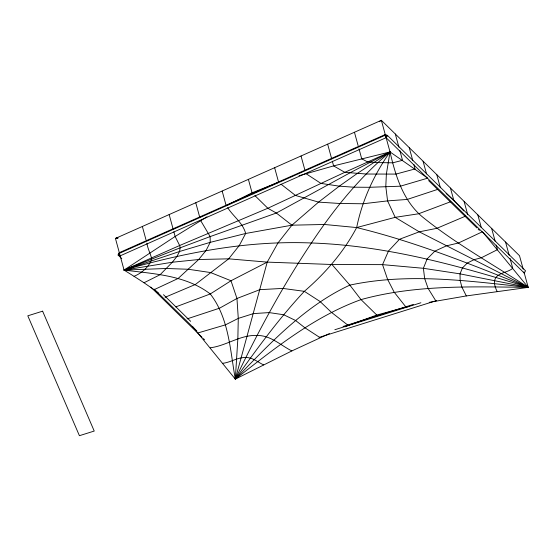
<?xml version="1.0" encoding="UTF-8"?>
<svg xmlns="http://www.w3.org/2000/svg" width="556" height="556" viewBox="0 0 556 556"><rect width="100%" height="100%" fill="white"/><g stroke="black" fill="none" stroke-linecap="round" stroke-linejoin="round"><path stroke-width="0.83" d="M329.43 333.558L291.844 350.933L235.32 379.122L237.85 338.68L238.281 318.393L236.96 298.475L230.997 280.752L210.641 272.565L188.324 269.264L166.383 268.485L124.064 270.077L119.971 255.044M427.077 177.691L390.02 151.934L357.32 173.43L339.32 186.163L318.56 202.12L291.914 225.187L277.944 242.993L267.221 262.119L235.32 379.122L192.654 326.615M207.006 216.819L175.133 236.481L124.064 270.077C153.595 273.83 185.732 275.13 210.272 293.964C229.03 318.15 230.073 350.141 235.32 379.122C256.928 348.793 278.869 318.588 304.34 291.337C325.58 272.968 343.483 252.341 356.66 227.564C362.213 200.216 374.014 174.695 390.02 151.934L381.346 120.304L115.439 238.427L119.755 254.252M387.372 135.365L386.114 137.693L120.186 255.836L118.984 253.494L119.318 252.667L385.245 134.531L387.372 135.365L525.545 270.786L524.287 273.121L386.114 137.693L384.912 135.358L385.245 134.531L387.108 136.352M386.114 137.693L386.455 136.873L385.245 134.531L384.62 135.699M482.983 232.394L528.2 287.369C472.329 286.757 415.401 284.526 361.018 299.615C313.792 316.642 274.442 348.626 235.32 379.122C257.796 332.168 282.455 286.264 311.43 242.979C333.69 209.431 359.072 177.906 390.02 151.934C395.511 175.87 403.308 201.404 423.102 217.438C455.913 243.882 492.984 264.371 528.2 287.369L524.072 272.329M121.771 258.637L118.067 255.002L119.318 252.667M235.32 379.122C269.813 343.712 304.285 306.252 349.849 285.117C408.743 272.537 469.076 281.016 528.2 287.369L419.245 231.824L395.184 217.333L387.581 200.883L385.794 186.496L386.385 173.979L390.02 151.934L333.607 165.89L299.045 175.752M379.38 121.722L381.346 120.304L519.506 255.711L523.203 269.16M429.239 302.332L466.331 295.938L528.2 287.369L460.02 273.858L423.394 268.298L382.542 264.635L331.967 264.503L267.221 262.119L228.683 258.832L198.694 259.527L172.346 262.23L124.064 270.077L180.193 247.809L210.147 236.592L276.346 213.038L350.183 172.721L390.02 151.934L344.796 172.325L267.832 208.257L179.664 245.502L124.064 270.077L134.031 276.318C141.71 273.156 149.036 267.012 151.76 258.964C150.495 253.668 147.674 248.671 146.895 243.139M267.221 262.119L230.997 280.752L210.272 293.964L175.752 306.905M227.612 205.011L231.928 202.857M232.651 202.495L252.063 192.786L278.625 182.298L274.65 167.78M134.031 276.318L144.011 282.761L160.142 274.692L172.346 262.23L176.912 256.483L179.546 251.486L180.193 247.809L179.664 245.502L175.133 236.481L173.854 231.796M482.448 231.755L458.408 243.021L446.468 245.835L434.896 251.11L427.119 258.943L423.394 268.298L424.652 278.549L428.113 288.404L435.876 300.97M144.011 282.761L154.061 289.711L178.122 278.48L198.694 259.527L206.123 250.374L210.203 242.353L210.147 236.592L200.619 220.517M118.984 253.494L384.912 135.358M345.116 326.789L347.465 325.774M465.525 216.138L436.78 228.356L419.245 231.824L399.514 239.254L388.491 251.013L382.542 264.635L387.567 279.286L394.135 292.122L405.984 307.1L409.306 306.419M165.083 297.293L195.406 284.464L228.683 258.832L239.337 245.446L245.662 233.478C242.951 222.859 233.325 216.618 227.661 207.61M450.652 201.724L418.55 213.796L395.184 217.333L356.66 227.564L324.475 224.471L291.914 225.187L245.662 233.478L210.203 242.353L179.546 251.486L124.064 270.077C184.912 252.459 247.83 240.366 311.43 242.979C385.711 245.543 457.72 265.247 528.2 287.369C472.065 264.614 415.652 241.881 356.66 227.564M405.171 307.322L376.78 315.043L348.251 325.434L331.355 312.277L320.041 301.477L304.34 291.337L282.733 288.404L259.833 289.669L236.96 298.475L219.564 308.184L186.997 318.915M437.537 189.436L407.242 199.444L387.581 200.883L363.061 203.774L339.653 203.475L318.56 202.12L295.479 195.448L281.03 184.175M343.073 326.455L413.393 304.424M334.844 329.729L420.885 302.77M319.123 337.395L436.592 300.587M427.71 178.149L400.383 186.197L369.476 187.296L353.526 187.191L339.32 186.163L320.944 183.41L305.856 173.562M198.075 332.912L225.395 324.878L238.281 318.393L253.487 313.598L269.118 312.59L283.65 314.738L295.5 320.437L304.848 327.741L320.02 337.617M210.293 347.785C226.57 345.749 240.38 334.622 257.108 335.47C270.654 335.268 280.488 345.227 291.844 350.933M222.747 363.304C230.816 362.401 237.753 357.119 246.009 357.501C252.758 357.432 257.81 362.227 263.607 364.882M117.865 238.211L115.439 238.427L117.858 237.822M115.439 238.427L117.886 238.003M118.067 255.002L120.186 255.836M154.061 289.711L158.543 293.172M291.914 225.187L276.346 213.038L267.832 208.257L254.877 195.552M446.107 193.474L453.863 200.514L463.773 210.884M428.606 180.589L476.93 227.953M478.174 229.169L479.411 230.386M376.78 315.043L361.018 299.615L349.849 285.117L331.967 264.503M163.471 294.687L190.659 321.34M154.179 289.148L196.824 330.945M150.815 287.104L202.113 337.381M203.35 338.59L204.587 339.806M253.188 193.891L252.063 192.786L248.414 179.435M466.331 295.938L461.848 287.014L460.153 280.419L460.02 273.858L462.418 267.978L467.221 263.106L473.955 259.701L481.35 257.762L497.467 249.658L496.223 245.113M497.168 291.525C495.035 287.32 493.089 282.003 495.764 277.583C500.018 272.308 507.642 272.544 512.771 268.339L510.06 258.484M523.877 271.877L524.287 273.121L524.238 272.44M505.55 242.048L509.157 255.197M491.643 228.44L495.181 241.325M477.826 214.908L481.287 227.543M464.107 201.48L467.665 214.463M450.457 188.109L453.863 200.514M436.807 174.73L440.38 187.747M423.081 161.254L426.549 173.924M409.244 147.681L412.781 160.587M413.824 164.381L415.068 168.941L395.942 174.091L366.251 174.028L344.796 172.325L333.607 165.89L332.335 161.24M395.316 134.017L398.923 147.166M399.827 150.454L402.53 160.316L392.724 162.811L378.288 162.609L367.641 161.949L361.72 158.794L358.995 148.848M354.45 132.272L358.085 145.533M327.658 144.192L331.696 158.919M301.046 156.034L305.049 170.643M222.178 191.083L226.174 205.727M195.788 202.794L199.812 217.563M169.17 214.602L173.215 229.447M142.364 226.487L145.992 239.81M42.617 311.172L27.8 315.815L79.411 435.695L94.228 431.053L42.617 311.172"/></g></svg>
